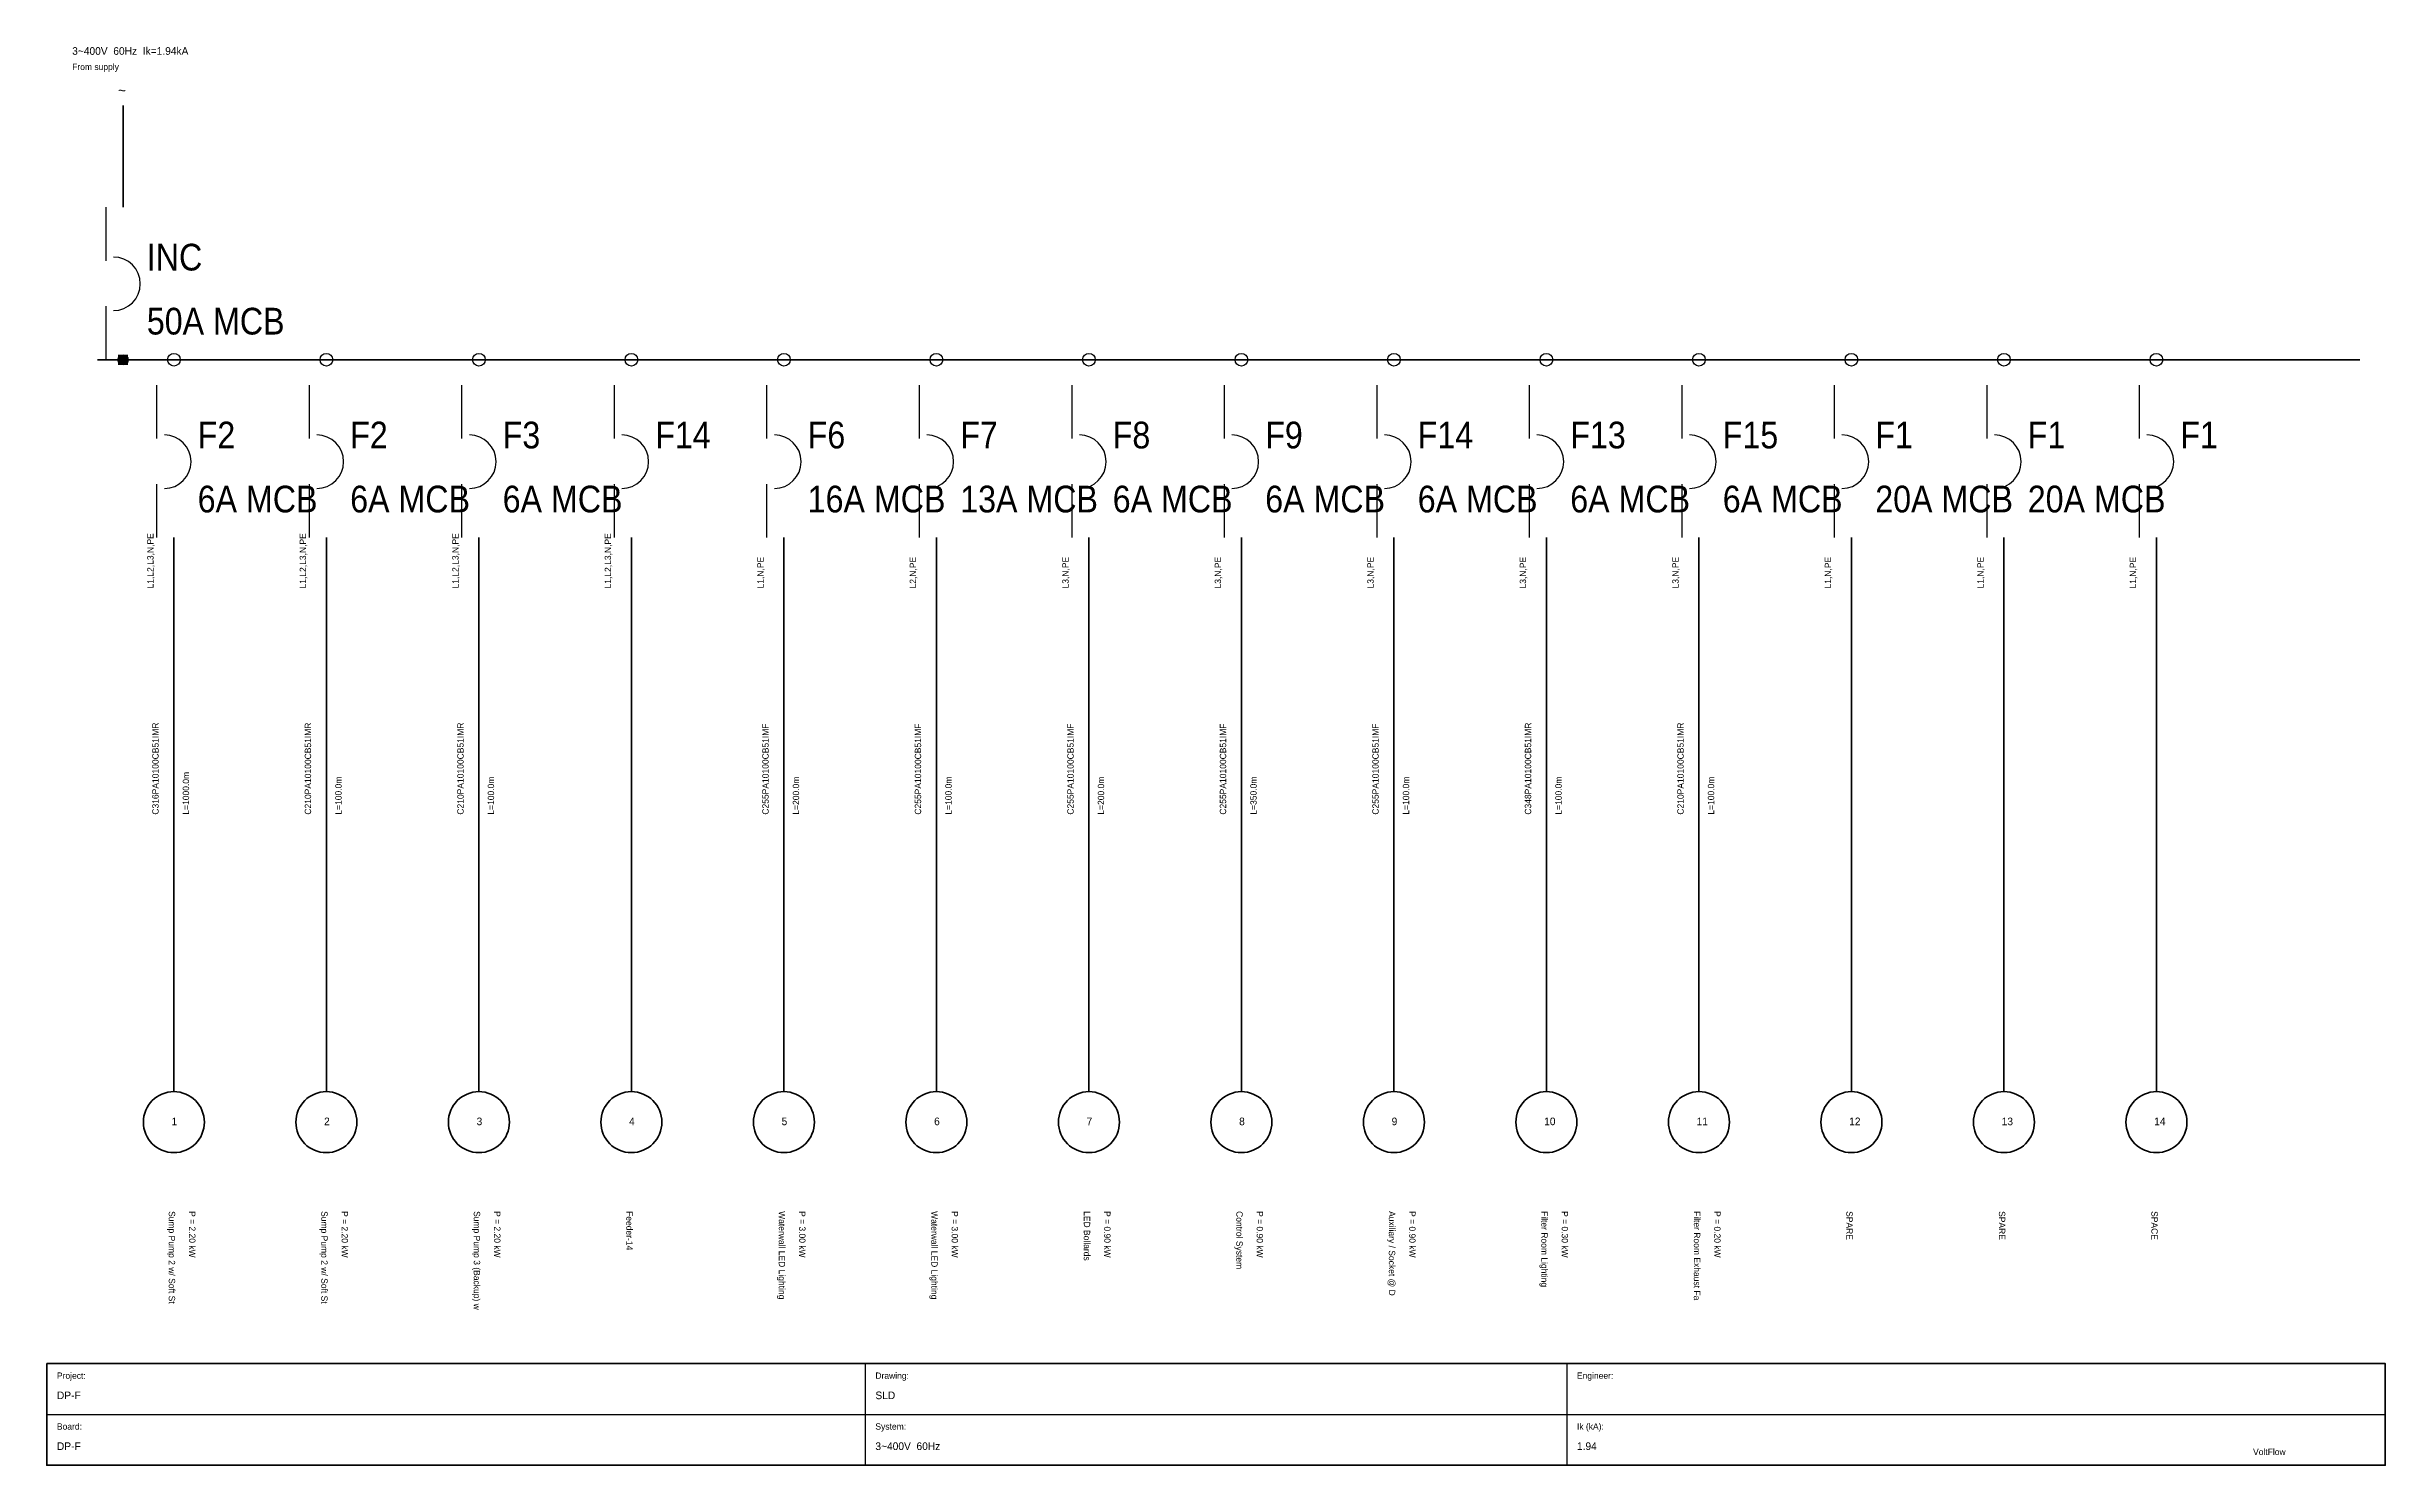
# Model space of a CAD drawing. Header units: millimetres. Extents: x 30 to 950, y -435 to 123.
import ezdxf

# ---------------------------------------------------------------- set-up
doc = ezdxf.new("R2010")
doc.units = ezdxf.units.MM
for name, color, linetype in [('ANNOTATIONS', 8, 'Continuous'), ('BUSBAR', 7, 'Continuous'), ('CABLE_TEXT', 5, 'Continuous'), ('CABLES', 7, 'Continuous'), ('CB', 7, 'Continuous'), ('CB_TEXT', 6, 'Continuous'), ('LOAD_CIRCLE', 7, 'Continuous'), ('LOAD_TEXT', 7, 'Continuous'), ('PHASE_TEXT', 7, 'Continuous'), ('TITLEBLOCK', 7, 'Continuous')]:
    doc.layers.add(name, color=color, linetype=linetype)

# ---------------------------------------------------------------- blocks, each defined once
blk = doc.blocks.new('CB_SYMBOL')
at = {"layer": 'CB'}
for p, q in [((-6.78, 0), (-6.78, -21.04)), ((-6.78, -38.96), (-6.78, -60))]:
    blk.add_line(p, q, dxfattribs=at)
blk.add_arc((-3.74, -30.12), 10.52, -90, 90, dxfattribs=at)
at = {"layer": 'CB_TEXT', "color": 30, "width": 0.9}
for tag, p in [('FRAME', (9.37, -24.88)), ('TRIP', (9.37, -50.07))]:
    blk.add_attdef(tag, p, '', height=10.52, dxfattribs=at)

msp = doc.modelspace()

# ---------------------------------------------------------------- linework, layer by layer
at = {"layer": 'BUSBAR', "lineweight": 100}
msp.add_line((50, 0), (940, 0), dxfattribs=at)
at = {"layer": 'BUSBAR'}
for centre, radius in [((60, 0), 2), ((80, 0), 2.5), ((140, 0), 2.5), ((200, 0), 2.5), ((260, 0), 2.5), ((320, 0), 2.5), ((380, 0), 2.5), ((440, 0), 2.5), ((500, 0), 2.5), ((560, 0), 2.5), ((620, 0), 2.5), ((680, 0), 2.5), ((740, 0), 2.5), ((800, 0), 2.5), ((860, 0), 2.5)]:
    msp.add_circle(centre, radius, dxfattribs=at)
msp.add_solid([(58, -2), (62, -2), (58, 2), (62, 2)], dxfattribs=at)
at = {"layer": 'CABLES', "lineweight": 50}
msp.add_line((60, 100), (60, 60), dxfattribs=at)
at = {"layer": 'CABLES', "lineweight": 35}
for p, q in [((80, -70), (80, -288)), ((140, -70), (140, -288)), ((200, -70), (200, -288)), ((260, -70), (260, -288)), ((320, -70), (320, -288)), ((380, -70), (380, -288)), ((440, -70), (440, -288)), ((500, -70), (500, -288)), ((560, -70), (560, -288)), ((620, -70), (620, -288)), ((680, -70), (680, -288)), ((740, -70), (740, -288)), ((800, -70), (800, -288)), ((860, -70), (860, -288))]:
    msp.add_line(p, q, dxfattribs=at)
at = {"layer": 'LOAD_CIRCLE', "color": 5, "lineweight": 50}
for centre in [(80, -300), (140, -300), (200, -300), (260, -300), (320, -300), (380, -300), (440, -300), (500, -300), (560, -300), (620, -300), (680, -300), (740, -300), (800, -300), (860, -300)]:
    msp.add_circle(centre, 12, dxfattribs=at)
at = {"layer": 'TITLEBLOCK'}
for p, q in [((352, -395), (352, -435)), ((628, -395), (628, -435)), ((30, -415), (950, -415))]:
    msp.add_line(p, q, dxfattribs=at)
at = {"layer": 'TITLEBLOCK', "lineweight": 50}
msp.add_lwpolyline([(30, -395), (950, -395), (950, -435), (30, -435), (30, -395)], close=True, dxfattribs=at)

# ---------------------------------------------------------------- block references
at = {"layer": 'CB'}
for p, values in [((60, 60), {'FRAME': 'INC', 'TRIP': '50A MCB'}), ((80, -10), {'FRAME': 'F2', 'TRIP': '6A MCB'}), ((140, -10), {'FRAME': 'F2', 'TRIP': '6A MCB'}), ((200, -10), {'FRAME': 'F3', 'TRIP': '6A MCB'}), ((260, -10), {'FRAME': 'F14'}), ((320, -10), {'FRAME': 'F6', 'TRIP': '16A MCB'}), ((380, -10), {'FRAME': 'F7', 'TRIP': '13A MCB'}), ((440, -10), {'FRAME': 'F8', 'TRIP': '6A MCB'}), ((500, -10), {'FRAME': 'F9', 'TRIP': '6A MCB'}), ((560, -10), {'FRAME': 'F14', 'TRIP': '6A MCB'}), ((620, -10), {'FRAME': 'F13', 'TRIP': '6A MCB'}), ((680, -10), {'FRAME': 'F15', 'TRIP': '6A MCB'}), ((740, -10), {'FRAME': 'F1', 'TRIP': '20A MCB'}), ((800, -10), {'FRAME': 'F1', 'TRIP': '20A MCB'}), ((860, -10), {'FRAME': 'F1'})]:
    msp.add_blockref('CB_SYMBOL', p, dxfattribs=at).add_auto_attribs(values)

# ---------------------------------------------------------------- texts
at = {"layer": 'ANNOTATIONS'}
for s, height, p in [('3~400V  60Hz  Ik=1.94kA', 3, (40, 120)), ('From supply', 2.5, (40, 114)), ('~', 4, (58, 104))]:
    msp.add_text(s, height=height, dxfattribs=at).set_placement(p)
at = {"layer": 'CABLE_TEXT'}
for s, p in [('C316PA10100CB51IMR', (74, -179)), ('C210PA10100CB51IMR', (134, -179)), ('C210PA10100CB51IMR', (194, -179)), ('C255PA10100CB51IMF', (314, -179)), ('C255PA10100CB51IMF', (374, -179)), ('C255PA10100CB51IMF', (434, -179)), ('C255PA10100CB51IMF', (494, -179)), ('C255PA10100CB51IMF', (554, -179)), ('C348PA10100CB51IMR', (614, -179)), ('C210PA10100CB51IMR', (674, -179)), ('L=1000.0m', (86, -179)), ('L=100.0m', (146, -179)), ('L=100.0m', (206, -179)), ('L=200.0m', (326, -179)), ('L=100.0m', (386, -179)), ('L=200.0m', (446, -179)), ('L=350.0m', (506, -179)), ('L=100.0m', (566, -179)), ('L=100.0m', (626, -179)), ('L=100.0m', (686, -179))]:
    msp.add_text(s, height=2.5, rotation=90, dxfattribs=at).set_placement(p)
at = {"layer": 'LOAD_CIRCLE', "color": 5}
for s, p in [('1', (79.1, -301.2)), ('2', (139.1, -301.2)), ('3', (199.1, -301.2)), ('4', (259.1, -301.2)), ('5', (319.1, -301.2)), ('6', (379.1, -301.2)), ('7', (439.1, -301.2)), ('8', (499.1, -301.2)), ('9', (559.1, -301.2)), ('10', (619.1, -301.2)), ('11', (679.1, -301.2)), ('12', (739.1, -301.2)), ('13', (799.1, -301.2)), ('14', (859.1, -301.2))]:
    msp.add_text(s, height=3, dxfattribs=at).set_placement(p)
at = {"layer": 'LOAD_TEXT'}
for s, p in [('Sump Pump 2 w/ Soft St', (78, -335)), ('P = 2.20 kW', (86, -335)), ('Sump Pump 2 w/ Soft St', (138, -335)), ('P = 2.20 kW', (146, -335)), ('Sump Pump 3 (Backup) w', (198, -335)), ('P = 2.20 kW', (206, -335)), ('Feeder-14', (258, -335)), ('Waterwall LED Lighting', (318, -335)), ('P = 3.00 kW', (326, -335)), ('Waterwall LED Lighting', (378, -335)), ('P = 3.00 kW', (386, -335)), ('LED Bollards', (438, -335)), ('P = 0.90 kW', (446, -335)), ('Control System', (498, -335)), ('P = 0.90 kW', (506, -335)), ('Auxiliary / Socket @ D', (558, -335)), ('P = 0.90 kW', (566, -335)), ('Filter Room Lighting', (618, -335)), ('P = 0.30 kW', (626, -335)), ('Filter Room Exhaust Fa', (678, -335)), ('P = 0.20 kW', (686, -335)), ('SPARE', (738, -335)), ('SPARE', (798, -335)), ('SPACE', (858, -335))]:
    msp.add_text(s, height=2.5, rotation=270, dxfattribs=at).set_placement(p)
at = {"layer": 'PHASE_TEXT'}
for s, p in [('L1,L2,L3,N,PE', (72, -90)), ('L1,L2,L3,N,PE', (132, -90)), ('L1,L2,L3,N,PE', (192, -90)), ('L1,L2,L3,N,PE', (252, -90)), ('L1,N,PE', (312, -90)), ('L2,N,PE', (372, -90)), ('L3,N,PE', (432, -90)), ('L3,N,PE', (492, -90)), ('L3,N,PE', (552, -90)), ('L3,N,PE', (612, -90)), ('L3,N,PE', (672, -90)), ('L1,N,PE', (732, -90)), ('L1,N,PE', (792, -90)), ('L1,N,PE', (852, -90))]:
    msp.add_text(s, height=2.5, rotation=90, dxfattribs=at).set_placement(p)
at = {"layer": 'TITLEBLOCK'}
for s, height, p in [('Project:', 2.5, (34, -401)), ('Drawing:', 2.5, (356, -401)), ('Engineer:', 2.5, (632, -401)), ('DP-F', 3, (34, -409)), ('SLD', 3, (356, -409)), ('Board:', 2.5, (34, -421)), ('System:', 2.5, (356, -421)), ('Ik (kA):', 2.5, (632, -421)), ('DP-F', 3, (34, -429)), ('3~400V  60Hz', 3, (356, -429)), ('1.94', 3, (632, -429)), ('VoltFlow', 2.5, (898, -431))]:
    msp.add_text(s, height=height, dxfattribs=at).set_placement(p)

doc.saveas('drawing.dxf')
